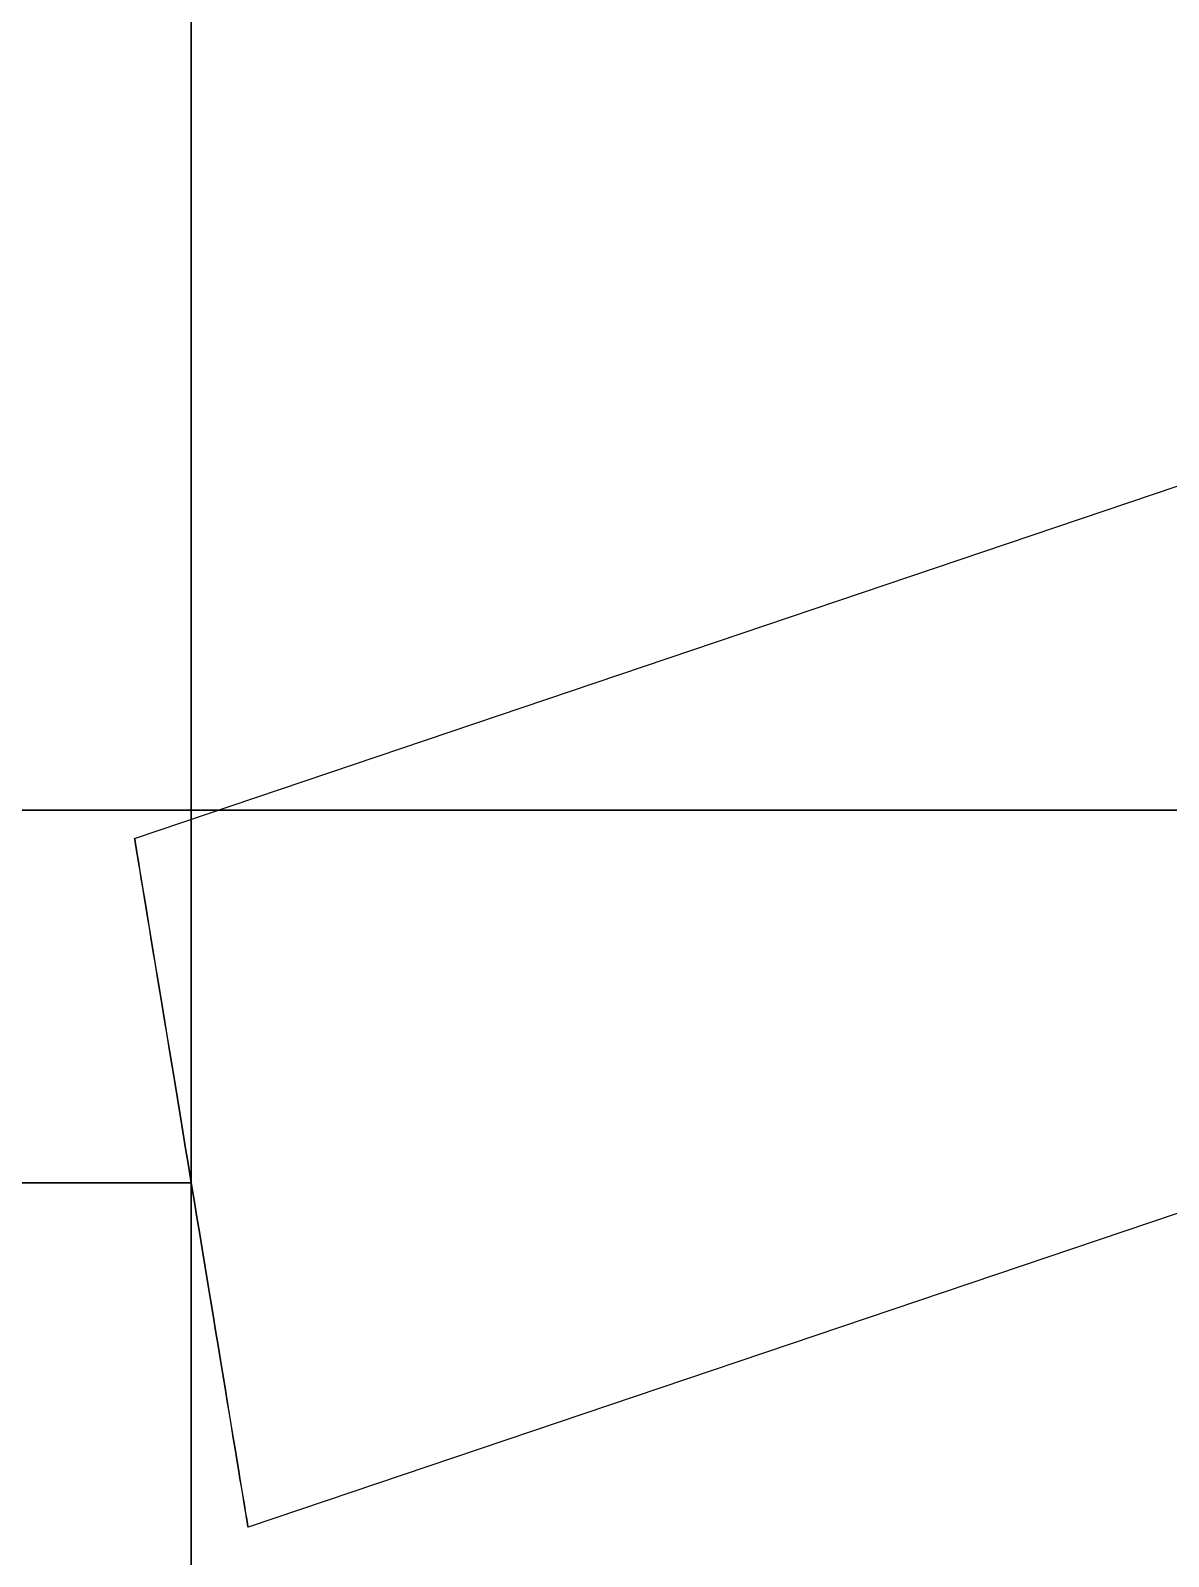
# Model space of a CAD drawing. Header units: millimetres. Extents: x -58 to 58, y -6 to 23.
# Drawn here: x 37.43 to 37.925, y 13.975 to 14.64 of the extents above; entities that cross this region are included whole.
import ezdxf

# ---------------------------------------------------------------- set-up
doc = ezdxf.new("R2010")
doc.units = ezdxf.units.MM
doc.header["$MEASUREMENT"] = 0
doc.layers.add('CL57_ASM', color=7, linetype='CONTINUOUS')

msp = doc.modelspace()

# ---------------------------------------------------------------- linework, layer by layer
at = {"layer": 'CL57_ASM'}
for p, q in [((37.4753, 14.2877, -55.05), (46.5111, 17.3421, -55.05)), ((37.4753, 14.2877, -55.05), (46.5111, 17.3421, -55.05)), ((37.4753, 14.2877, -54), (46.5111, 17.3421, -54)), ((37.4753, 14.2877, -54), (46.5111, 17.3421, -54)), ((37.4753, 14.2877, -52.95), (46.5111, 17.3421, -52.95)), ((37.4753, 14.2877, -52.95), (46.5111, 17.3421, -52.95)), ((37.4753, 14.2877, -51.9), (46.5111, 17.3421, -51.9)), ((37.4753, 14.2877, -51.9), (46.5111, 17.3421, -51.9)), ((37.4753, 14.2877, -50.85), (46.5111, 17.3421, -50.85)), ((37.4753, 14.2877, -50.85), (46.5111, 17.3421, -50.85)), ((37.4753, 14.2877, -49.8), (46.5111, 17.3421, -49.8)), ((37.4753, 14.2877, -49.8), (46.5111, 17.3421, -49.8)), ((37.4753, 14.2877, -48.75), (46.5111, 17.3421, -48.75)), ((37.4753, 14.2877, -48.75), (46.5111, 17.3421, -48.75)), ((37.4753, 14.2877, -47.7), (46.5111, 17.3421, -47.7)), ((37.4753, 14.2877, -47.7), (46.5111, 17.3421, -47.7)), ((37.4753, 14.2877, -55.05), (46.5111, 17.3421, -55.05)), ((37.4753, 14.2877, -55.05), (46.5111, 17.3421, -55.05)), ((37.4753, 14.2877, -54), (46.5111, 17.3421, -54)), ((37.4753, 14.2877, -54), (46.5111, 17.3421, -54)), ((37.4753, 14.2877, -52.95), (46.5111, 17.3421, -52.95)), ((37.4753, 14.2877, -52.95), (46.5111, 17.3421, -52.95)), ((37.4753, 14.2877, -51.9), (46.5111, 17.3421, -51.9)), ((37.4753, 14.2877, -51.9), (46.5111, 17.3421, -51.9)), ((37.4753, 14.2877, -50.85), (46.5111, 17.3421, -50.85)), ((37.4753, 14.2877, -50.85), (46.5111, 17.3421, -50.85)), ((37.4753, 14.2877, -49.8), (46.5111, 17.3421, -49.8)), ((37.4753, 14.2877, -49.8), (46.5111, 17.3421, -49.8)), ((37.4753, 14.2877, -48.75), (46.5111, 17.3421, -48.75)), ((37.4753, 14.2877, -48.75), (46.5111, 17.3421, -48.75)), ((37.4753, 14.2877, -47.7), (46.5111, 17.3421, -47.7)), ((37.4753, 14.2877, -47.7), (46.5111, 17.3421, -47.7)), ((37.4753, 14.2877, -55.05), (46.5111, 17.3421, -55.05)), ((37.4753, 14.2877, -55.05), (46.5111, 17.3421, -55.05)), ((37.4753, 14.2877, -54), (46.5111, 17.3421, -54)), ((37.4753, 14.2877, -54), (46.5111, 17.3421, -54)), ((37.4753, 14.2877, -52.95), (46.5111, 17.3421, -52.95)), ((37.4753, 14.2877, -52.95), (46.5111, 17.3421, -52.95)), ((37.4753, 14.2877, -51.9), (46.5111, 17.3421, -51.9)), ((37.4753, 14.2877, -51.9), (46.5111, 17.3421, -51.9)), ((37.4753, 14.2877, -50.85), (46.5111, 17.3421, -50.85)), ((37.4753, 14.2877, -50.85), (46.5111, 17.3421, -50.85)), ((37.4753, 14.2877, -49.8), (46.5111, 17.3421, -49.8)), ((37.4753, 14.2877, -49.8), (46.5111, 17.3421, -49.8)), ((37.4753, 14.2877, -48.75), (46.5111, 17.3421, -48.75)), ((37.4753, 14.2877, -48.75), (46.5111, 17.3421, -48.75)), ((37.4753, 14.2877, -47.7), (46.5111, 17.3421, -47.7)), ((37.4753, 14.2877, -47.7), (46.5111, 17.3421, -47.7)), ((37.5, 12.2, -46.525), (37.5, 17.2, -46.525)), ((37.5, 17.2, -56.275), (37.5, 12.2, -56.275)), ((37.5, 17.2, -54.18), (37.5, 13.7254, -54.18)), ((37.5, 13.7254, -53.82), (37.5, 17.2, -53.82)), ((37.5, 17.2, -53.13), (37.5, 13.7254, -53.13)), ((37.5, 13.7254, -52.77), (37.5, 17.2, -52.77)), ((37.5, 17.2, -52.08), (37.5, 13.7254, -52.08)), ((37.5, 13.7254, -51.72), (37.5, 17.2, -51.72)), ((37.5, 17.2, -51.03), (37.5, 13.7254, -51.03)), ((37.5, 13.7254, -50.67), (37.5, 17.2, -50.67)), ((37.5, 17.2, -49.98), (37.5, 13.7254, -49.98)), ((37.5, 13.7254, -49.62), (37.5, 17.2, -49.62)), ((37.5, 17.2, -48.93), (37.5, 13.7254, -48.93)), ((37.5, 13.7254, -48.57), (37.5, 17.2, -48.57)), ((37.5, 17.2, -47.88), (37.5, 13.7254, -47.88)), ((37.5, 13.7254, -47.52), (37.5, 17.2, -47.52)), ((37.5, 12.2, -46.525), (37.5, 17.2, -46.525)), ((37.5, 17.2, -56.275), (37.5, 12.2, -56.275)), ((37.5, 17.2, -55.23), (37.5, 13.7254, -55.23)), ((37.5, 13.7254, -54.87), (37.5, 17.2, -54.87)), ((37.5, 13.7254, -54.87), (37.5, 17.2, -54.87)), ((37.5, 17.2, -55.23), (37.5, 13.7254, -55.23)), ((37.5, 17.2, -54.18), (37.5, 13.7254, -54.18)), ((37.5, 13.7254, -53.82), (37.5, 17.2, -53.82)), ((37.5, 17.2, -53.13), (37.5, 13.7254, -53.13)), ((37.5, 13.7254, -52.77), (37.5, 17.2, -52.77)), ((37.5, 17.2, -52.08), (37.5, 13.7254, -52.08)), ((37.5, 13.7254, -51.72), (37.5, 17.2, -51.72)), ((37.5, 17.2, -51.03), (37.5, 13.7254, -51.03)), ((37.5, 13.7254, -50.67), (37.5, 17.2, -50.67)), ((37.5, 17.2, -49.98), (37.5, 13.7254, -49.98)), ((37.5, 13.7254, -49.62), (37.5, 17.2, -49.62)), ((37.5, 17.2, -48.93), (37.5, 13.7254, -48.93)), ((37.5, 13.7254, -48.57), (37.5, 17.2, -48.57)), ((37.5, 17.2, -47.88), (37.5, 13.7254, -47.88)), ((37.5, 13.7254, -47.52), (37.5, 17.2, -47.52)), ((37.5, 12.2, -46.525), (37.5, 17.2, -46.525)), ((37.5, 17.2, -56.275), (37.5, 12.2, -56.275)), ((37.5, 17.2, -54.18), (37.5, 13.7254, -54.18)), ((37.5, 13.7254, -53.82), (37.5, 17.2, -53.82)), ((37.5, 17.2, -53.13), (37.5, 13.7254, -53.13)), ((37.5, 13.7254, -52.77), (37.5, 17.2, -52.77)), ((37.5, 17.2, -52.08), (37.5, 13.7254, -52.08)), ((37.5, 13.7254, -51.72), (37.5, 17.2, -51.72)), ((37.5, 17.2, -51.03), (37.5, 13.7254, -51.03)), ((37.5, 13.7254, -50.67), (37.5, 17.2, -50.67)), ((37.5, 17.2, -49.98), (37.5, 13.7254, -49.98)), ((37.5, 13.7254, -49.62), (37.5, 17.2, -49.62)), ((37.5, 17.2, -48.93), (37.5, 13.7254, -48.93)), ((37.5, 13.7254, -48.57), (37.5, 17.2, -48.57)), ((37.5, 17.2, -47.88), (37.5, 13.7254, -47.88)), ((37.5, 13.7254, -47.52), (37.5, 17.2, -47.52)), ((37.5, 12.2, -46.525), (37.5, 17.2, -46.525)), ((37.5, 17.2, -56.275), (37.5, 12.2, -56.275)), ((37.5, 17.2, -55.23), (37.5, 13.7254, -55.23)), ((37.5, 13.7254, -54.87), (37.5, 17.2, -54.87)), ((37.5, 13.7254, -54.87), (37.5, 17.2, -54.87)), ((37.5, 17.2, -55.23), (37.5, 13.7254, -55.23)), ((37.5, 17.2, -54.18), (37.5, 13.7254, -54.18)), ((37.5, 13.7254, -53.82), (37.5, 17.2, -53.82)), ((37.5, 17.2, -53.13), (37.5, 13.7254, -53.13)), ((37.5, 13.7254, -52.77), (37.5, 17.2, -52.77)), ((37.5, 17.2, -52.08), (37.5, 13.7254, -52.08)), ((37.5, 13.7254, -51.72), (37.5, 17.2, -51.72)), ((37.5, 17.2, -51.03), (37.5, 13.7254, -51.03)), ((37.5, 13.7254, -50.67), (37.5, 17.2, -50.67)), ((37.5, 17.2, -49.98), (37.5, 13.7254, -49.98)), ((37.5, 13.7254, -49.62), (37.5, 17.2, -49.62)), ((37.5, 17.2, -48.93), (37.5, 13.7254, -48.93)), ((37.5, 13.7254, -48.57), (37.5, 17.2, -48.57)), ((37.5, 17.2, -47.88), (37.5, 13.7254, -47.88)), ((37.5, 13.7254, -47.52), (37.5, 17.2, -47.52)), ((37.5, 12.2, -46.525), (37.5, 17.2, -46.525)), ((37.5, 17.2, -56.275), (37.5, 12.2, -56.275)), ((37.5, 17.2, -54.18), (37.5, 13.7254, -54.18)), ((37.5, 13.7254, -53.82), (37.5, 17.2, -53.82)), ((37.5, 17.2, -53.13), (37.5, 13.7254, -53.13)), ((37.5, 13.7254, -52.77), (37.5, 17.2, -52.77)), ((37.5, 17.2, -52.08), (37.5, 13.7254, -52.08)), ((37.5, 13.7254, -51.72), (37.5, 17.2, -51.72)), ((37.5, 17.2, -51.03), (37.5, 13.7254, -51.03)), ((37.5, 13.7254, -50.67), (37.5, 17.2, -50.67)), ((37.5, 17.2, -49.98), (37.5, 13.7254, -49.98)), ((37.5, 13.7254, -49.62), (37.5, 17.2, -49.62)), ((37.5, 17.2, -48.93), (37.5, 13.7254, -48.93)), ((37.5, 13.7254, -48.57), (37.5, 17.2, -48.57)), ((37.5, 17.2, -47.88), (37.5, 13.7254, -47.88)), ((37.5, 13.7254, -47.52), (37.5, 17.2, -47.52)), ((37.5, 12.2, -46.525), (37.5, 17.2, -46.525)), ((37.5, 17.2, -56.275), (37.5, 12.2, -56.275)), ((37.5, 17.2, -55.23), (37.5, 13.7254, -55.23)), ((37.5, 13.7254, -54.87), (37.5, 17.2, -54.87)), ((37.5, 13.7254, -54.87), (37.5, 17.2, -54.87)), ((37.5, 17.2, -55.23), (37.5, 13.7254, -55.23)), ((37.5, 17.2, -54.18), (37.5, 13.7254, -54.18)), ((37.5, 13.7254, -53.82), (37.5, 17.2, -53.82)), ((37.5, 17.2, -53.13), (37.5, 13.7254, -53.13)), ((37.5, 13.7254, -52.77), (37.5, 17.2, -52.77)), ((37.5, 17.2, -52.08), (37.5, 13.7254, -52.08)), ((37.5, 13.7254, -51.72), (37.5, 17.2, -51.72)), ((37.5, 17.2, -51.03), (37.5, 13.7254, -51.03)), ((37.5, 13.7254, -50.67), (37.5, 17.2, -50.67)), ((37.5, 17.2, -49.98), (37.5, 13.7254, -49.98)), ((37.5, 13.7254, -49.62), (37.5, 17.2, -49.62)), ((37.5, 17.2, -48.93), (37.5, 13.7254, -48.93)), ((37.5, 13.7254, -48.57), (37.5, 17.2, -48.57)), ((37.5, 17.2, -47.88), (37.5, 13.7254, -47.88)), ((37.5, 13.7254, -47.52), (37.5, 17.2, -47.52)), ((46.6071, 17.0579, -55.05), (37.5247, 13.9877, -55.05)), ((46.6071, 17.0579, -55.05), (37.5247, 13.9877, -55.05)), ((46.6071, 17.0579, -54), (37.5247, 13.9877, -54)), ((46.6071, 17.0579, -54), (37.5247, 13.9877, -54)), ((46.6071, 17.0579, -52.95), (37.5247, 13.9877, -52.95)), ((46.6071, 17.0579, -52.95), (37.5247, 13.9877, -52.95)), ((46.6071, 17.0579, -51.9), (37.5247, 13.9877, -51.9)), ((46.6071, 17.0579, -51.9), (37.5247, 13.9877, -51.9)), ((46.6071, 17.0579, -50.85), (37.5247, 13.9877, -50.85)), ((46.6071, 17.0579, -50.85), (37.5247, 13.9877, -50.85)), ((46.6071, 17.0579, -49.8), (37.5247, 13.9877, -49.8)), ((46.6071, 17.0579, -49.8), (37.5247, 13.9877, -49.8)), ((46.6071, 17.0579, -48.75), (37.5247, 13.9877, -48.75)), ((46.6071, 17.0579, -48.75), (37.5247, 13.9877, -48.75)), ((46.6071, 17.0579, -47.7), (37.5247, 13.9877, -47.7)), ((46.6071, 17.0579, -47.7), (37.5247, 13.9877, -47.7)), ((46.6071, 17.0579, -55.05), (37.5247, 13.9877, -55.05)), ((46.6071, 17.0579, -55.05), (37.5247, 13.9877, -55.05)), ((46.6071, 17.0579, -54), (37.5247, 13.9877, -54)), ((46.6071, 17.0579, -54), (37.5247, 13.9877, -54)), ((46.6071, 17.0579, -52.95), (37.5247, 13.9877, -52.95)), ((46.6071, 17.0579, -52.95), (37.5247, 13.9877, -52.95)), ((46.6071, 17.0579, -51.9), (37.5247, 13.9877, -51.9)), ((46.6071, 17.0579, -51.9), (37.5247, 13.9877, -51.9)), ((46.6071, 17.0579, -50.85), (37.5247, 13.9877, -50.85)), ((46.6071, 17.0579, -50.85), (37.5247, 13.9877, -50.85)), ((46.6071, 17.0579, -49.8), (37.5247, 13.9877, -49.8)), ((46.6071, 17.0579, -49.8), (37.5247, 13.9877, -49.8)), ((46.6071, 17.0579, -48.75), (37.5247, 13.9877, -48.75)), ((46.6071, 17.0579, -48.75), (37.5247, 13.9877, -48.75)), ((46.6071, 17.0579, -47.7), (37.5247, 13.9877, -47.7)), ((46.6071, 17.0579, -47.7), (37.5247, 13.9877, -47.7)), ((46.6071, 17.0579, -55.05), (37.5247, 13.9877, -55.05)), ((46.6071, 17.0579, -55.05), (37.5247, 13.9877, -55.05)), ((46.6071, 17.0579, -54), (37.5247, 13.9877, -54)), ((46.6071, 17.0579, -54), (37.5247, 13.9877, -54)), ((46.6071, 17.0579, -52.95), (37.5247, 13.9877, -52.95)), ((46.6071, 17.0579, -52.95), (37.5247, 13.9877, -52.95)), ((46.6071, 17.0579, -51.9), (37.5247, 13.9877, -51.9)), ((46.6071, 17.0579, -51.9), (37.5247, 13.9877, -51.9)), ((46.6071, 17.0579, -50.85), (37.5247, 13.9877, -50.85)), ((46.6071, 17.0579, -50.85), (37.5247, 13.9877, -50.85)), ((46.6071, 17.0579, -49.8), (37.5247, 13.9877, -49.8)), ((46.6071, 17.0579, -49.8), (37.5247, 13.9877, -49.8)), ((46.6071, 17.0579, -48.75), (37.5247, 13.9877, -48.75)), ((46.6071, 17.0579, -48.75), (37.5247, 13.9877, -48.75)), ((46.6071, 17.0579, -47.7), (37.5247, 13.9877, -47.7)), ((46.6071, 17.0579, -47.7), (37.5247, 13.9877, -47.7)), ((42.2, 14.3, -1), (-43.8, 14.3, -1)), ((-43.8, 14.3), (42.2, 14.3)), ((-43.8, 14.3), (42.2, 14.3)), ((42.2, 14.3, -1), (-43.8, 14.3, -1)), ((42.2, 14.3, -1), (-43.8, 14.3, -1)), ((-43.8, 14.3), (42.2, 14.3)), ((-43.8, 14.3), (42.2, 14.3)), ((42.2, 14.3, -1), (-43.8, 14.3, -1)), ((42.2, 14.3, -1), (-43.8, 14.3, -1)), ((-43.8, 14.3), (42.2, 14.3)), ((-43.8, 14.3), (42.2, 14.3)), ((42.2, 14.3, -1), (-43.8, 14.3, -1)), ((36.95, 14.1377, -55.2), (37.5, 14.1377, -55.2)), ((37.5, 14.1377, -54.9), (36.95, 14.1377, -54.9)), ((37.5, 14.1377, -54.9), (36.95, 14.1377, -54.9)), ((36.95, 14.1377, -55.2), (37.5, 14.1377, -55.2)), ((37.5, 14.1377, -53.85), (36.95, 14.1377, -53.85)), ((36.95, 14.1377, -54.15), (37.5, 14.1377, -54.15)), ((36.95, 14.1377, -54.15), (37.5, 14.1377, -54.15)), ((37.5, 14.1377, -53.85), (36.95, 14.1377, -53.85)), ((37.5, 14.1377, -52.8), (36.95, 14.1377, -52.8)), ((36.95, 14.1377, -53.1), (37.5, 14.1377, -53.1)), ((36.95, 14.1377, -53.1), (37.5, 14.1377, -53.1)), ((37.5, 14.1377, -52.8), (36.95, 14.1377, -52.8)), ((37.5, 14.1377, -51.75), (36.95, 14.1377, -51.75)), ((36.95, 14.1377, -52.05), (37.5, 14.1377, -52.05)), ((36.95, 14.1377, -52.05), (37.5, 14.1377, -52.05)), ((37.5, 14.1377, -51.75), (36.95, 14.1377, -51.75)), ((37.5, 14.1377, -50.7), (36.95, 14.1377, -50.7)), ((36.95, 14.1377, -51), (37.5, 14.1377, -51)), ((36.95, 14.1377, -51), (37.5, 14.1377, -51)), ((37.5, 14.1377, -50.7), (36.95, 14.1377, -50.7)), ((37.5, 14.1377, -49.65), (36.95, 14.1377, -49.65)), ((36.95, 14.1377, -49.95), (37.5, 14.1377, -49.95)), ((36.95, 14.1377, -49.95), (37.5, 14.1377, -49.95)), ((37.5, 14.1377, -49.65), (36.95, 14.1377, -49.65)), ((37.5, 14.1377, -48.6), (36.95, 14.1377, -48.6)), ((36.95, 14.1377, -48.9), (37.5, 14.1377, -48.9)), ((36.95, 14.1377, -48.9), (37.5, 14.1377, -48.9)), ((37.5, 14.1377, -48.6), (36.95, 14.1377, -48.6)), ((37.5, 14.1377, -47.55), (36.95, 14.1377, -47.55)), ((36.95, 14.1377, -47.85), (37.5, 14.1377, -47.85)), ((36.95, 14.1377, -47.85), (37.5, 14.1377, -47.85)), ((37.5, 14.1377, -47.55), (36.95, 14.1377, -47.55)), ((36.95, 14.1377, -55.2), (37.5, 14.1377, -55.2)), ((37.5, 14.1377, -54.9), (36.95, 14.1377, -54.9)), ((37.5, 14.1377, -54.9), (36.95, 14.1377, -54.9)), ((36.95, 14.1377, -55.2), (37.5, 14.1377, -55.2)), ((37.5, 14.1377, -53.85), (36.95, 14.1377, -53.85)), ((36.95, 14.1377, -54.15), (37.5, 14.1377, -54.15)), ((36.95, 14.1377, -54.15), (37.5, 14.1377, -54.15)), ((37.5, 14.1377, -53.85), (36.95, 14.1377, -53.85)), ((37.5, 14.1377, -52.8), (36.95, 14.1377, -52.8)), ((36.95, 14.1377, -53.1), (37.5, 14.1377, -53.1)), ((36.95, 14.1377, -53.1), (37.5, 14.1377, -53.1)), ((37.5, 14.1377, -52.8), (36.95, 14.1377, -52.8)), ((37.5, 14.1377, -51.75), (36.95, 14.1377, -51.75)), ((36.95, 14.1377, -52.05), (37.5, 14.1377, -52.05)), ((36.95, 14.1377, -52.05), (37.5, 14.1377, -52.05)), ((37.5, 14.1377, -51.75), (36.95, 14.1377, -51.75)), ((37.5, 14.1377, -50.7), (36.95, 14.1377, -50.7)), ((36.95, 14.1377, -51), (37.5, 14.1377, -51)), ((36.95, 14.1377, -51), (37.5, 14.1377, -51)), ((37.5, 14.1377, -50.7), (36.95, 14.1377, -50.7)), ((37.5, 14.1377, -49.65), (36.95, 14.1377, -49.65)), ((36.95, 14.1377, -49.95), (37.5, 14.1377, -49.95)), ((36.95, 14.1377, -49.95), (37.5, 14.1377, -49.95)), ((37.5, 14.1377, -49.65), (36.95, 14.1377, -49.65)), ((37.5, 14.1377, -48.6), (36.95, 14.1377, -48.6)), ((36.95, 14.1377, -48.9), (37.5, 14.1377, -48.9)), ((36.95, 14.1377, -48.9), (37.5, 14.1377, -48.9)), ((37.5, 14.1377, -48.6), (36.95, 14.1377, -48.6)), ((37.5, 14.1377, -47.55), (36.95, 14.1377, -47.55)), ((36.95, 14.1377, -47.85), (37.5, 14.1377, -47.85)), ((36.95, 14.1377, -47.85), (37.5, 14.1377, -47.85)), ((37.5, 14.1377, -47.55), (36.95, 14.1377, -47.55)), ((36.95, 14.1377, -55.2), (37.5, 14.1377, -55.2)), ((37.5, 14.1377, -54.9), (36.95, 14.1377, -54.9)), ((37.5, 14.1377, -54.9), (36.95, 14.1377, -54.9)), ((36.95, 14.1377, -55.2), (37.5, 14.1377, -55.2)), ((37.5, 14.1377, -53.85), (36.95, 14.1377, -53.85)), ((36.95, 14.1377, -54.15), (37.5, 14.1377, -54.15)), ((36.95, 14.1377, -54.15), (37.5, 14.1377, -54.15)), ((37.5, 14.1377, -53.85), (36.95, 14.1377, -53.85)), ((37.5, 14.1377, -52.8), (36.95, 14.1377, -52.8)), ((36.95, 14.1377, -53.1), (37.5, 14.1377, -53.1)), ((36.95, 14.1377, -53.1), (37.5, 14.1377, -53.1)), ((37.5, 14.1377, -52.8), (36.95, 14.1377, -52.8)), ((37.5, 14.1377, -51.75), (36.95, 14.1377, -51.75)), ((36.95, 14.1377, -52.05), (37.5, 14.1377, -52.05)), ((36.95, 14.1377, -52.05), (37.5, 14.1377, -52.05)), ((37.5, 14.1377, -51.75), (36.95, 14.1377, -51.75)), ((37.5, 14.1377, -50.7), (36.95, 14.1377, -50.7)), ((36.95, 14.1377, -51), (37.5, 14.1377, -51)), ((36.95, 14.1377, -51), (37.5, 14.1377, -51)), ((37.5, 14.1377, -50.7), (36.95, 14.1377, -50.7)), ((37.5, 14.1377, -49.65), (36.95, 14.1377, -49.65)), ((36.95, 14.1377, -49.95), (37.5, 14.1377, -49.95)), ((36.95, 14.1377, -49.95), (37.5, 14.1377, -49.95)), ((37.5, 14.1377, -49.65), (36.95, 14.1377, -49.65)), ((37.5, 14.1377, -48.6), (36.95, 14.1377, -48.6)), ((36.95, 14.1377, -48.9), (37.5, 14.1377, -48.9)), ((36.95, 14.1377, -48.9), (37.5, 14.1377, -48.9)), ((37.5, 14.1377, -48.6), (36.95, 14.1377, -48.6)), ((37.5, 14.1377, -47.55), (36.95, 14.1377, -47.55)), ((36.95, 14.1377, -47.85), (37.5, 14.1377, -47.85)), ((36.95, 14.1377, -47.85), (37.5, 14.1377, -47.85)), ((37.5, 14.1377, -47.55), (36.95, 14.1377, -47.55))]:
    msp.add_line(p, q, dxfattribs=at)
for points in [[(37.4753, 14.2877, -55.05), (37.4749, 14.29, -54.9707), (37.4868, 14.2179, -54.8977), (37.5, 14.1377, -54.9)], [(37.4753, 14.2877, -55.05), (37.4749, 14.29, -54.9707), (37.4868, 14.2179, -54.8977), (37.5, 14.1377, -54.9)], [(37.4753, 14.2877, -54), (37.4749, 14.29, -53.9207), (37.4868, 14.2179, -53.8477), (37.5, 14.1377, -53.85)], [(37.4753, 14.2877, -54), (37.4749, 14.29, -53.9207), (37.4868, 14.2179, -53.8477), (37.5, 14.1377, -53.85)], [(37.4753, 14.2877, -52.95), (37.4749, 14.29, -52.8707), (37.4868, 14.2179, -52.7977), (37.5, 14.1377, -52.8)], [(37.4753, 14.2877, -52.95), (37.4749, 14.29, -52.8707), (37.4868, 14.2179, -52.7977), (37.5, 14.1377, -52.8)], [(37.4753, 14.2877, -51.9), (37.4749, 14.29, -51.8207), (37.4868, 14.2179, -51.7477), (37.5, 14.1377, -51.75)], [(37.4753, 14.2877, -51.9), (37.4749, 14.29, -51.8207), (37.4868, 14.2179, -51.7477), (37.5, 14.1377, -51.75)], [(37.4753, 14.2877, -50.85), (37.4749, 14.29, -50.7707), (37.4868, 14.2179, -50.6977), (37.5, 14.1377, -50.7)], [(37.4753, 14.2877, -50.85), (37.4749, 14.29, -50.7707), (37.4868, 14.2179, -50.6977), (37.5, 14.1377, -50.7)], [(37.4753, 14.2877, -49.8), (37.4749, 14.29, -49.7207), (37.4868, 14.2179, -49.6477), (37.5, 14.1377, -49.65)], [(37.4753, 14.2877, -49.8), (37.4749, 14.29, -49.7207), (37.4868, 14.2179, -49.6477), (37.5, 14.1377, -49.65)], [(37.4753, 14.2877, -48.75), (37.4749, 14.29, -48.6707), (37.4868, 14.2179, -48.5977), (37.5, 14.1377, -48.6)], [(37.4753, 14.2877, -48.75), (37.4749, 14.29, -48.6707), (37.4868, 14.2179, -48.5977), (37.5, 14.1377, -48.6)], [(37.4753, 14.2877, -47.7), (37.4749, 14.29, -47.6207), (37.4868, 14.2179, -47.5477), (37.5, 14.1377, -47.55)], [(37.4753, 14.2877, -47.7), (37.4749, 14.29, -47.6207), (37.4868, 14.2179, -47.5477), (37.5, 14.1377, -47.55)], [(37.4753, 14.2877, -55.05), (37.4749, 14.29, -54.9707), (37.4868, 14.2179, -54.8977), (37.5, 14.1377, -54.9)], [(37.4753, 14.2877, -55.05), (37.4749, 14.29, -54.9707), (37.4868, 14.2179, -54.8977), (37.5, 14.1377, -54.9)], [(37.4753, 14.2877, -54), (37.4749, 14.29, -53.9207), (37.4868, 14.2179, -53.8477), (37.5, 14.1377, -53.85)], [(37.4753, 14.2877, -54), (37.4749, 14.29, -53.9207), (37.4868, 14.2179, -53.8477), (37.5, 14.1377, -53.85)], [(37.4753, 14.2877, -52.95), (37.4749, 14.29, -52.8707), (37.4868, 14.2179, -52.7977), (37.5, 14.1377, -52.8)], [(37.4753, 14.2877, -52.95), (37.4749, 14.29, -52.8707), (37.4868, 14.2179, -52.7977), (37.5, 14.1377, -52.8)], [(37.4753, 14.2877, -51.9), (37.4749, 14.29, -51.8207), (37.4868, 14.2179, -51.7477), (37.5, 14.1377, -51.75)], [(37.4753, 14.2877, -51.9), (37.4749, 14.29, -51.8207), (37.4868, 14.2179, -51.7477), (37.5, 14.1377, -51.75)], [(37.4753, 14.2877, -50.85), (37.4749, 14.29, -50.7707), (37.4868, 14.2179, -50.6977), (37.5, 14.1377, -50.7)], [(37.4753, 14.2877, -50.85), (37.4749, 14.29, -50.7707), (37.4868, 14.2179, -50.6977), (37.5, 14.1377, -50.7)], [(37.4753, 14.2877, -49.8), (37.4749, 14.29, -49.7207), (37.4868, 14.2179, -49.6477), (37.5, 14.1377, -49.65)], [(37.4753, 14.2877, -49.8), (37.4749, 14.29, -49.7207), (37.4868, 14.2179, -49.6477), (37.5, 14.1377, -49.65)], [(37.4753, 14.2877, -48.75), (37.4749, 14.29, -48.6707), (37.4868, 14.2179, -48.5977), (37.5, 14.1377, -48.6)], [(37.4753, 14.2877, -48.75), (37.4749, 14.29, -48.6707), (37.4868, 14.2179, -48.5977), (37.5, 14.1377, -48.6)], [(37.4753, 14.2877, -47.7), (37.4749, 14.29, -47.6207), (37.4868, 14.2179, -47.5477), (37.5, 14.1377, -47.55)], [(37.4753, 14.2877, -47.7), (37.4749, 14.29, -47.6207), (37.4868, 14.2179, -47.5477), (37.5, 14.1377, -47.55)], [(37.4753, 14.2877, -55.05), (37.4749, 14.29, -54.9707), (37.4868, 14.2179, -54.8977), (37.5, 14.1377, -54.9)], [(37.4753, 14.2877, -55.05), (37.4749, 14.29, -54.9707), (37.4868, 14.2179, -54.8977), (37.5, 14.1377, -54.9)], [(37.4753, 14.2877, -54), (37.4749, 14.29, -53.9207), (37.4868, 14.2179, -53.8477), (37.5, 14.1377, -53.85)], [(37.4753, 14.2877, -54), (37.4749, 14.29, -53.9207), (37.4868, 14.2179, -53.8477), (37.5, 14.1377, -53.85)], [(37.4753, 14.2877, -52.95), (37.4749, 14.29, -52.8707), (37.4868, 14.2179, -52.7977), (37.5, 14.1377, -52.8)], [(37.4753, 14.2877, -52.95), (37.4749, 14.29, -52.8707), (37.4868, 14.2179, -52.7977), (37.5, 14.1377, -52.8)], [(37.4753, 14.2877, -51.9), (37.4749, 14.29, -51.8207), (37.4868, 14.2179, -51.7477), (37.5, 14.1377, -51.75)], [(37.4753, 14.2877, -51.9), (37.4749, 14.29, -51.8207), (37.4868, 14.2179, -51.7477), (37.5, 14.1377, -51.75)], [(37.4753, 14.2877, -50.85), (37.4749, 14.29, -50.7707), (37.4868, 14.2179, -50.6977), (37.5, 14.1377, -50.7)], [(37.4753, 14.2877, -50.85), (37.4749, 14.29, -50.7707), (37.4868, 14.2179, -50.6977), (37.5, 14.1377, -50.7)], [(37.4753, 14.2877, -49.8), (37.4749, 14.29, -49.7207), (37.4868, 14.2179, -49.6477), (37.5, 14.1377, -49.65)], [(37.4753, 14.2877, -49.8), (37.4749, 14.29, -49.7207), (37.4868, 14.2179, -49.6477), (37.5, 14.1377, -49.65)], [(37.4753, 14.2877, -48.75), (37.4749, 14.29, -48.6707), (37.4868, 14.2179, -48.5977), (37.5, 14.1377, -48.6)], [(37.4753, 14.2877, -48.75), (37.4749, 14.29, -48.6707), (37.4868, 14.2179, -48.5977), (37.5, 14.1377, -48.6)], [(37.4753, 14.2877, -47.7), (37.4749, 14.29, -47.6207), (37.4868, 14.2179, -47.5477), (37.5, 14.1377, -47.55)], [(37.4753, 14.2877, -47.7), (37.4749, 14.29, -47.6207), (37.4868, 14.2179, -47.5477), (37.5, 14.1377, -47.55)], [(37.5, 14.1377, -55.2), (37.4868, 14.218, -55.2022), (37.475, 14.2899, -55.1295), (37.4753, 14.2877, -55.05)], [(37.5, 14.1377, -55.2), (37.4868, 14.218, -55.2022), (37.475, 14.2899, -55.1295), (37.4753, 14.2877, -55.05)], [(37.5, 14.1377, -54.15), (37.4868, 14.218, -54.1522), (37.475, 14.2899, -54.0795), (37.4753, 14.2877, -54)], [(37.5, 14.1377, -54.15), (37.4868, 14.218, -54.1522), (37.475, 14.2899, -54.0795), (37.4753, 14.2877, -54)], [(37.5, 14.1377, -53.1), (37.4868, 14.218, -53.1022), (37.475, 14.2899, -53.0295), (37.4753, 14.2877, -52.95)], [(37.5, 14.1377, -53.1), (37.4868, 14.218, -53.1022), (37.475, 14.2899, -53.0295), (37.4753, 14.2877, -52.95)], [(37.5, 14.1377, -52.05), (37.4868, 14.218, -52.0522), (37.475, 14.2899, -51.9795), (37.4753, 14.2877, -51.9)], [(37.5, 14.1377, -52.05), (37.4868, 14.218, -52.0522), (37.475, 14.2899, -51.9795), (37.4753, 14.2877, -51.9)], [(37.5, 14.1377, -51), (37.4868, 14.218, -51.0022), (37.475, 14.2899, -50.9295), (37.4753, 14.2877, -50.85)], [(37.5, 14.1377, -51), (37.4868, 14.218, -51.0022), (37.475, 14.2899, -50.9295), (37.4753, 14.2877, -50.85)], [(37.5, 14.1377, -49.95), (37.4868, 14.218, -49.9522), (37.475, 14.2899, -49.8795), (37.4753, 14.2877, -49.8)], [(37.5, 14.1377, -49.95), (37.4868, 14.218, -49.9522), (37.475, 14.2899, -49.8795), (37.4753, 14.2877, -49.8)], [(37.5, 14.1377, -48.9), (37.4868, 14.218, -48.9022), (37.475, 14.2899, -48.8295), (37.4753, 14.2877, -48.75)], [(37.5, 14.1377, -48.9), (37.4868, 14.218, -48.9022), (37.475, 14.2899, -48.8295), (37.4753, 14.2877, -48.75)], [(37.5, 14.1377, -47.85), (37.4868, 14.218, -47.8522), (37.475, 14.2899, -47.7795), (37.4753, 14.2877, -47.7)], [(37.5, 14.1377, -47.85), (37.4868, 14.218, -47.8522), (37.475, 14.2899, -47.7795), (37.4753, 14.2877, -47.7)], [(37.5, 14.1377, -55.2), (37.4868, 14.218, -55.2022), (37.475, 14.2899, -55.1295), (37.4753, 14.2877, -55.05)], [(37.5, 14.1377, -55.2), (37.4868, 14.218, -55.2022), (37.475, 14.2899, -55.1295), (37.4753, 14.2877, -55.05)], [(37.5, 14.1377, -54.15), (37.4868, 14.218, -54.1522), (37.475, 14.2899, -54.0795), (37.4753, 14.2877, -54)], [(37.5, 14.1377, -54.15), (37.4868, 14.218, -54.1522), (37.475, 14.2899, -54.0795), (37.4753, 14.2877, -54)], [(37.5, 14.1377, -53.1), (37.4868, 14.218, -53.1022), (37.475, 14.2899, -53.0295), (37.4753, 14.2877, -52.95)], [(37.5, 14.1377, -53.1), (37.4868, 14.218, -53.1022), (37.475, 14.2899, -53.0295), (37.4753, 14.2877, -52.95)], [(37.5, 14.1377, -52.05), (37.4868, 14.218, -52.0522), (37.475, 14.2899, -51.9795), (37.4753, 14.2877, -51.9)], [(37.5, 14.1377, -52.05), (37.4868, 14.218, -52.0522), (37.475, 14.2899, -51.9795), (37.4753, 14.2877, -51.9)], [(37.5, 14.1377, -51), (37.4868, 14.218, -51.0022), (37.475, 14.2899, -50.9295), (37.4753, 14.2877, -50.85)], [(37.5, 14.1377, -51), (37.4868, 14.218, -51.0022), (37.475, 14.2899, -50.9295), (37.4753, 14.2877, -50.85)], [(37.5, 14.1377, -49.95), (37.4868, 14.218, -49.9522), (37.475, 14.2899, -49.8795), (37.4753, 14.2877, -49.8)], [(37.5, 14.1377, -49.95), (37.4868, 14.218, -49.9522), (37.475, 14.2899, -49.8795), (37.4753, 14.2877, -49.8)], [(37.5, 14.1377, -48.9), (37.4868, 14.218, -48.9022), (37.475, 14.2899, -48.8295), (37.4753, 14.2877, -48.75)], [(37.5, 14.1377, -48.9), (37.4868, 14.218, -48.9022), (37.475, 14.2899, -48.8295), (37.4753, 14.2877, -48.75)], [(37.5, 14.1377, -47.85), (37.4868, 14.218, -47.8522), (37.475, 14.2899, -47.7795), (37.4753, 14.2877, -47.7)], [(37.5, 14.1377, -47.85), (37.4868, 14.218, -47.8522), (37.475, 14.2899, -47.7795), (37.4753, 14.2877, -47.7)], [(37.5, 14.1377, -55.2), (37.4868, 14.218, -55.2022), (37.475, 14.2899, -55.1295), (37.4753, 14.2877, -55.05)], [(37.5, 14.1377, -55.2), (37.4868, 14.218, -55.2022), (37.475, 14.2899, -55.1295), (37.4753, 14.2877, -55.05)], [(37.5, 14.1377, -54.15), (37.4868, 14.218, -54.1522), (37.475, 14.2899, -54.0795), (37.4753, 14.2877, -54)], [(37.5, 14.1377, -54.15), (37.4868, 14.218, -54.1522), (37.475, 14.2899, -54.0795), (37.4753, 14.2877, -54)], [(37.5, 14.1377, -53.1), (37.4868, 14.218, -53.1022), (37.475, 14.2899, -53.0295), (37.4753, 14.2877, -52.95)], [(37.5, 14.1377, -53.1), (37.4868, 14.218, -53.1022), (37.475, 14.2899, -53.0295), (37.4753, 14.2877, -52.95)], [(37.5, 14.1377, -52.05), (37.4868, 14.218, -52.0522), (37.475, 14.2899, -51.9795), (37.4753, 14.2877, -51.9)], [(37.5, 14.1377, -52.05), (37.4868, 14.218, -52.0522), (37.475, 14.2899, -51.9795), (37.4753, 14.2877, -51.9)], [(37.5, 14.1377, -51), (37.4868, 14.218, -51.0022), (37.475, 14.2899, -50.9295), (37.4753, 14.2877, -50.85)], [(37.5, 14.1377, -51), (37.4868, 14.218, -51.0022), (37.475, 14.2899, -50.9295), (37.4753, 14.2877, -50.85)], [(37.5, 14.1377, -49.95), (37.4868, 14.218, -49.9522), (37.475, 14.2899, -49.8795), (37.4753, 14.2877, -49.8)], [(37.5, 14.1377, -49.95), (37.4868, 14.218, -49.9522), (37.475, 14.2899, -49.8795), (37.4753, 14.2877, -49.8)], [(37.5, 14.1377, -48.9), (37.4868, 14.218, -48.9022), (37.475, 14.2899, -48.8295), (37.4753, 14.2877, -48.75)], [(37.5, 14.1377, -48.9), (37.4868, 14.218, -48.9022), (37.475, 14.2899, -48.8295), (37.4753, 14.2877, -48.75)], [(37.5, 14.1377, -47.85), (37.4868, 14.218, -47.8522), (37.475, 14.2899, -47.7795), (37.4753, 14.2877, -47.7)], [(37.5, 14.1377, -47.85), (37.4868, 14.218, -47.8522), (37.475, 14.2899, -47.7795), (37.4753, 14.2877, -47.7)], [(37.5247, 13.9877, -55.05), (37.5251, 13.9853, -55.1293), (37.5132, 14.0574, -55.2023), (37.5, 14.1377, -55.2)], [(37.5, 14.1377, -54.9), (37.5132, 14.0573, -54.8978), (37.525, 13.9854, -54.9705), (37.5247, 13.9877, -55.05)], [(37.5, 14.1377, -54.9), (37.5132, 14.0573, -54.8978), (37.525, 13.9854, -54.9705), (37.5247, 13.9877, -55.05)], [(37.5247, 13.9877, -55.05), (37.5251, 13.9853, -55.1293), (37.5132, 14.0574, -55.2023), (37.5, 14.1377, -55.2)], [(37.5, 14.1377, -53.85), (37.5132, 14.0573, -53.8478), (37.525, 13.9854, -53.9205), (37.5247, 13.9877, -54)], [(37.5247, 13.9877, -54), (37.5251, 13.9853, -54.0793), (37.5132, 14.0574, -54.1523), (37.5, 14.1377, -54.15)], [(37.5, 14.1377, -53.85), (37.5132, 14.0573, -53.8478), (37.525, 13.9854, -53.9205), (37.5247, 13.9877, -54)], [(37.5247, 13.9877, -54), (37.5251, 13.9853, -54.0793), (37.5132, 14.0574, -54.1523), (37.5, 14.1377, -54.15)], [(37.5, 14.1377, -52.8), (37.5132, 14.0573, -52.7978), (37.525, 13.9854, -52.8705), (37.5247, 13.9877, -52.95)], [(37.5247, 13.9877, -52.95), (37.5251, 13.9853, -53.0293), (37.5132, 14.0574, -53.1023), (37.5, 14.1377, -53.1)], [(37.5, 14.1377, -52.8), (37.5132, 14.0573, -52.7978), (37.525, 13.9854, -52.8705), (37.5247, 13.9877, -52.95)], [(37.5247, 13.9877, -52.95), (37.5251, 13.9853, -53.0293), (37.5132, 14.0574, -53.1023), (37.5, 14.1377, -53.1)], [(37.5, 14.1377, -51.75), (37.5132, 14.0573, -51.7478), (37.525, 13.9854, -51.8205), (37.5247, 13.9877, -51.9)], [(37.5247, 13.9877, -51.9), (37.5251, 13.9853, -51.9793), (37.5132, 14.0574, -52.0523), (37.5, 14.1377, -52.05)], [(37.5, 14.1377, -51.75), (37.5132, 14.0573, -51.7478), (37.525, 13.9854, -51.8205), (37.5247, 13.9877, -51.9)], [(37.5247, 13.9877, -51.9), (37.5251, 13.9853, -51.9793), (37.5132, 14.0574, -52.0523), (37.5, 14.1377, -52.05)], [(37.5, 14.1377, -50.7), (37.5132, 14.0573, -50.6978), (37.525, 13.9854, -50.7705), (37.5247, 13.9877, -50.85)], [(37.5247, 13.9877, -50.85), (37.5251, 13.9853, -50.9293), (37.5132, 14.0574, -51.0023), (37.5, 14.1377, -51)], [(37.5, 14.1377, -50.7), (37.5132, 14.0573, -50.6978), (37.525, 13.9854, -50.7705), (37.5247, 13.9877, -50.85)], [(37.5247, 13.9877, -50.85), (37.5251, 13.9853, -50.9293), (37.5132, 14.0574, -51.0023), (37.5, 14.1377, -51)], [(37.5, 14.1377, -49.65), (37.5132, 14.0573, -49.6478), (37.525, 13.9854, -49.7205), (37.5247, 13.9877, -49.8)], [(37.5247, 13.9877, -49.8), (37.5251, 13.9853, -49.8793), (37.5132, 14.0574, -49.9523), (37.5, 14.1377, -49.95)], [(37.5, 14.1377, -49.65), (37.5132, 14.0573, -49.6478), (37.525, 13.9854, -49.7205), (37.5247, 13.9877, -49.8)], [(37.5247, 13.9877, -49.8), (37.5251, 13.9853, -49.8793), (37.5132, 14.0574, -49.9523), (37.5, 14.1377, -49.95)], [(37.5, 14.1377, -48.6), (37.5132, 14.0573, -48.5978), (37.525, 13.9854, -48.6705), (37.5247, 13.9877, -48.75)], [(37.5247, 13.9877, -48.75), (37.5251, 13.9853, -48.8293), (37.5132, 14.0574, -48.9023), (37.5, 14.1377, -48.9)], [(37.5, 14.1377, -48.6), (37.5132, 14.0573, -48.5978), (37.525, 13.9854, -48.6705), (37.5247, 13.9877, -48.75)], [(37.5247, 13.9877, -48.75), (37.5251, 13.9853, -48.8293), (37.5132, 14.0574, -48.9023), (37.5, 14.1377, -48.9)], [(37.5, 14.1377, -47.55), (37.5132, 14.0573, -47.5478), (37.525, 13.9854, -47.6205), (37.5247, 13.9877, -47.7)], [(37.5247, 13.9877, -47.7), (37.5251, 13.9853, -47.7793), (37.5132, 14.0574, -47.8523), (37.5, 14.1377, -47.85)], [(37.5, 14.1377, -47.55), (37.5132, 14.0573, -47.5478), (37.525, 13.9854, -47.6205), (37.5247, 13.9877, -47.7)], [(37.5247, 13.9877, -47.7), (37.5251, 13.9853, -47.7793), (37.5132, 14.0574, -47.8523), (37.5, 14.1377, -47.85)], [(37.5247, 13.9877, -55.05), (37.5251, 13.9853, -55.1293), (37.5132, 14.0574, -55.2023), (37.5, 14.1377, -55.2)], [(37.5, 14.1377, -54.9), (37.5132, 14.0573, -54.8978), (37.525, 13.9854, -54.9705), (37.5247, 13.9877, -55.05)], [(37.5, 14.1377, -54.9), (37.5132, 14.0573, -54.8978), (37.525, 13.9854, -54.9705), (37.5247, 13.9877, -55.05)], [(37.5247, 13.9877, -55.05), (37.5251, 13.9853, -55.1293), (37.5132, 14.0574, -55.2023), (37.5, 14.1377, -55.2)], [(37.5, 14.1377, -53.85), (37.5132, 14.0573, -53.8478), (37.525, 13.9854, -53.9205), (37.5247, 13.9877, -54)], [(37.5247, 13.9877, -54), (37.5251, 13.9853, -54.0793), (37.5132, 14.0574, -54.1523), (37.5, 14.1377, -54.15)], [(37.5, 14.1377, -53.85), (37.5132, 14.0573, -53.8478), (37.525, 13.9854, -53.9205), (37.5247, 13.9877, -54)], [(37.5247, 13.9877, -54), (37.5251, 13.9853, -54.0793), (37.5132, 14.0574, -54.1523), (37.5, 14.1377, -54.15)], [(37.5, 14.1377, -52.8), (37.5132, 14.0573, -52.7978), (37.525, 13.9854, -52.8705), (37.5247, 13.9877, -52.95)], [(37.5247, 13.9877, -52.95), (37.5251, 13.9853, -53.0293), (37.5132, 14.0574, -53.1023), (37.5, 14.1377, -53.1)], [(37.5, 14.1377, -52.8), (37.5132, 14.0573, -52.7978), (37.525, 13.9854, -52.8705), (37.5247, 13.9877, -52.95)], [(37.5247, 13.9877, -52.95), (37.5251, 13.9853, -53.0293), (37.5132, 14.0574, -53.1023), (37.5, 14.1377, -53.1)], [(37.5, 14.1377, -51.75), (37.5132, 14.0573, -51.7478), (37.525, 13.9854, -51.8205), (37.5247, 13.9877, -51.9)], [(37.5247, 13.9877, -51.9), (37.5251, 13.9853, -51.9793), (37.5132, 14.0574, -52.0523), (37.5, 14.1377, -52.05)], [(37.5, 14.1377, -51.75), (37.5132, 14.0573, -51.7478), (37.525, 13.9854, -51.8205), (37.5247, 13.9877, -51.9)], [(37.5247, 13.9877, -51.9), (37.5251, 13.9853, -51.9793), (37.5132, 14.0574, -52.0523), (37.5, 14.1377, -52.05)], [(37.5, 14.1377, -50.7), (37.5132, 14.0573, -50.6978), (37.525, 13.9854, -50.7705), (37.5247, 13.9877, -50.85)], [(37.5247, 13.9877, -50.85), (37.5251, 13.9853, -50.9293), (37.5132, 14.0574, -51.0023), (37.5, 14.1377, -51)], [(37.5, 14.1377, -50.7), (37.5132, 14.0573, -50.6978), (37.525, 13.9854, -50.7705), (37.5247, 13.9877, -50.85)], [(37.5247, 13.9877, -50.85), (37.5251, 13.9853, -50.9293), (37.5132, 14.0574, -51.0023), (37.5, 14.1377, -51)], [(37.5, 14.1377, -49.65), (37.5132, 14.0573, -49.6478), (37.525, 13.9854, -49.7205), (37.5247, 13.9877, -49.8)], [(37.5247, 13.9877, -49.8), (37.5251, 13.9853, -49.8793), (37.5132, 14.0574, -49.9523), (37.5, 14.1377, -49.95)], [(37.5, 14.1377, -49.65), (37.5132, 14.0573, -49.6478), (37.525, 13.9854, -49.7205), (37.5247, 13.9877, -49.8)], [(37.5247, 13.9877, -49.8), (37.5251, 13.9853, -49.8793), (37.5132, 14.0574, -49.9523), (37.5, 14.1377, -49.95)], [(37.5, 14.1377, -48.6), (37.5132, 14.0573, -48.5978), (37.525, 13.9854, -48.6705), (37.5247, 13.9877, -48.75)], [(37.5247, 13.9877, -48.75), (37.5251, 13.9853, -48.8293), (37.5132, 14.0574, -48.9023), (37.5, 14.1377, -48.9)], [(37.5, 14.1377, -48.6), (37.5132, 14.0573, -48.5978), (37.525, 13.9854, -48.6705), (37.5247, 13.9877, -48.75)], [(37.5247, 13.9877, -48.75), (37.5251, 13.9853, -48.8293), (37.5132, 14.0574, -48.9023), (37.5, 14.1377, -48.9)], [(37.5, 14.1377, -47.55), (37.5132, 14.0573, -47.5478), (37.525, 13.9854, -47.6205), (37.5247, 13.9877, -47.7)], [(37.5247, 13.9877, -47.7), (37.5251, 13.9853, -47.7793), (37.5132, 14.0574, -47.8523), (37.5, 14.1377, -47.85)], [(37.5, 14.1377, -47.55), (37.5132, 14.0573, -47.5478), (37.525, 13.9854, -47.6205), (37.5247, 13.9877, -47.7)], [(37.5247, 13.9877, -47.7), (37.5251, 13.9853, -47.7793), (37.5132, 14.0574, -47.8523), (37.5, 14.1377, -47.85)], [(37.5247, 13.9877, -55.05), (37.5251, 13.9853, -55.1293), (37.5132, 14.0574, -55.2023), (37.5, 14.1377, -55.2)], [(37.5, 14.1377, -54.9), (37.5132, 14.0573, -54.8978), (37.525, 13.9854, -54.9705), (37.5247, 13.9877, -55.05)], [(37.5, 14.1377, -54.9), (37.5132, 14.0573, -54.8978), (37.525, 13.9854, -54.9705), (37.5247, 13.9877, -55.05)], [(37.5247, 13.9877, -55.05), (37.5251, 13.9853, -55.1293), (37.5132, 14.0574, -55.2023), (37.5, 14.1377, -55.2)], [(37.5, 14.1377, -53.85), (37.5132, 14.0573, -53.8478), (37.525, 13.9854, -53.9205), (37.5247, 13.9877, -54)], [(37.5247, 13.9877, -54), (37.5251, 13.9853, -54.0793), (37.5132, 14.0574, -54.1523), (37.5, 14.1377, -54.15)], [(37.5, 14.1377, -53.85), (37.5132, 14.0573, -53.8478), (37.525, 13.9854, -53.9205), (37.5247, 13.9877, -54)], [(37.5247, 13.9877, -54), (37.5251, 13.9853, -54.0793), (37.5132, 14.0574, -54.1523), (37.5, 14.1377, -54.15)], [(37.5, 14.1377, -52.8), (37.5132, 14.0573, -52.7978), (37.525, 13.9854, -52.8705), (37.5247, 13.9877, -52.95)], [(37.5247, 13.9877, -52.95), (37.5251, 13.9853, -53.0293), (37.5132, 14.0574, -53.1023), (37.5, 14.1377, -53.1)], [(37.5, 14.1377, -52.8), (37.5132, 14.0573, -52.7978), (37.525, 13.9854, -52.8705), (37.5247, 13.9877, -52.95)], [(37.5247, 13.9877, -52.95), (37.5251, 13.9853, -53.0293), (37.5132, 14.0574, -53.1023), (37.5, 14.1377, -53.1)], [(37.5, 14.1377, -51.75), (37.5132, 14.0573, -51.7478), (37.525, 13.9854, -51.8205), (37.5247, 13.9877, -51.9)], [(37.5247, 13.9877, -51.9), (37.5251, 13.9853, -51.9793), (37.5132, 14.0574, -52.0523), (37.5, 14.1377, -52.05)], [(37.5, 14.1377, -51.75), (37.5132, 14.0573, -51.7478), (37.525, 13.9854, -51.8205), (37.5247, 13.9877, -51.9)], [(37.5247, 13.9877, -51.9), (37.5251, 13.9853, -51.9793), (37.5132, 14.0574, -52.0523), (37.5, 14.1377, -52.05)], [(37.5, 14.1377, -50.7), (37.5132, 14.0573, -50.6978), (37.525, 13.9854, -50.7705), (37.5247, 13.9877, -50.85)], [(37.5247, 13.9877, -50.85), (37.5251, 13.9853, -50.9293), (37.5132, 14.0574, -51.0023), (37.5, 14.1377, -51)], [(37.5, 14.1377, -50.7), (37.5132, 14.0573, -50.6978), (37.525, 13.9854, -50.7705), (37.5247, 13.9877, -50.85)], [(37.5247, 13.9877, -50.85), (37.5251, 13.9853, -50.9293), (37.5132, 14.0574, -51.0023), (37.5, 14.1377, -51)], [(37.5, 14.1377, -49.65), (37.5132, 14.0573, -49.6478), (37.525, 13.9854, -49.7205), (37.5247, 13.9877, -49.8)], [(37.5247, 13.9877, -49.8), (37.5251, 13.9853, -49.8793), (37.5132, 14.0574, -49.9523), (37.5, 14.1377, -49.95)], [(37.5, 14.1377, -49.65), (37.5132, 14.0573, -49.6478), (37.525, 13.9854, -49.7205), (37.5247, 13.9877, -49.8)], [(37.5247, 13.9877, -49.8), (37.5251, 13.9853, -49.8793), (37.5132, 14.0574, -49.9523), (37.5, 14.1377, -49.95)], [(37.5, 14.1377, -48.6), (37.5132, 14.0573, -48.5978), (37.525, 13.9854, -48.6705), (37.5247, 13.9877, -48.75)], [(37.5247, 13.9877, -48.75), (37.5251, 13.9853, -48.8293), (37.5132, 14.0574, -48.9023), (37.5, 14.1377, -48.9)], [(37.5, 14.1377, -48.6), (37.5132, 14.0573, -48.5978), (37.525, 13.9854, -48.6705), (37.5247, 13.9877, -48.75)], [(37.5247, 13.9877, -48.75), (37.5251, 13.9853, -48.8293), (37.5132, 14.0574, -48.9023), (37.5, 14.1377, -48.9)], [(37.5, 14.1377, -47.55), (37.5132, 14.0573, -47.5478), (37.525, 13.9854, -47.6205), (37.5247, 13.9877, -47.7)], [(37.5247, 13.9877, -47.7), (37.5251, 13.9853, -47.7793), (37.5132, 14.0574, -47.8523), (37.5, 14.1377, -47.85)], [(37.5, 14.1377, -47.55), (37.5132, 14.0573, -47.5478), (37.525, 13.9854, -47.6205), (37.5247, 13.9877, -47.7)], [(37.5247, 13.9877, -47.7), (37.5251, 13.9853, -47.7793), (37.5132, 14.0574, -47.8523), (37.5, 14.1377, -47.85)]]:
    msp.add_open_spline(points, degree=3, dxfattribs=at)

doc.saveas('drawing.dxf')
